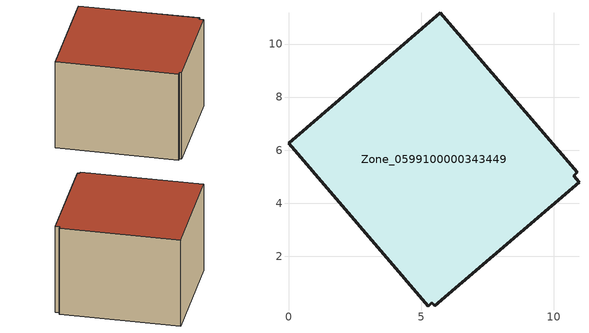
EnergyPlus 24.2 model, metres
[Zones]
Zone_0599100000343449
 floor ground (C_G): 10.89,5.16 10.75,5.03 10.96,4.79 5.51,0.12 5.41,0.24 5.27,0.11 0,6.26 5.72,11.18 z0
 wall outside (C_F): 0,6.26 5.27,0.11 5.41,0.24 5.51,0.12 10.96,4.79 10.75,5.03 10.89,5.16 5.72,11.18 0,6.26 z0:6.3
 roof outside (C_R): 10.96,4.79 10.75,5.03 10.89,5.16 5.72,11.18 0,6.26 5.27,0.11 5.41,0.24 5.51,0.12 z6.3
[BUILDING]
Pand.0599100000343449: North Axis=0; Terrain=City; Loads Convergence Tolerance Value=0.04; Temperature Convergence Tolerance Value=0.4; Solar Distribution=FullExterior; Maximum Number of Warmup Days=25; Minimum Number of Warmup Days=1
[Site:Location]
Rotterdam.The.Hague.AP_ZH_NLD Design_Conditions: Latitude=51.96; Longitude=4.45; Time Zone=1; Elevation=-4.5
[SITE:GROUNDTEMPERATURE:BUILDINGSURFACE]
18, 18, 18, 18, 18, 18, 18, 18, 18, 18, 18, 18
[MATERIAL] Thermal Absorptance=0.9; Solar Absorptance=0.7; Visible Absorptance=0.7
Name | Roughness | Thickness | Conductivity | Density | Specific Heat
G.TC.1992-2005 | MediumSmooth | 0.15 | 0.06 | 540 | 1210
F.TC.1992-2005 | Rough | 0.3 | 0.12 | 1920 | 840
R.TC.1992-2005 | MediumRough | 0.2 | 0.08 | 1500 | 1000
[CONSTRUCTION]
C_G: G.TC.1992-2005
C_F: F.TC.1992-2005
C_R: R.TC.1992-2005
[ZONE]
Zone_0599100000343449: Type=1; Multiplier=1; Ceiling Height=Autocalculate; Volume=Autocalculate; Floor Area=autocalculate; Part of Total Floor Area=Yes
[ZONEINFILTRATION:DESIGNFLOWRATE]
Infil_Zone_0599100000343449: Zone or ZoneList or Space or SpaceList=Zone_0599100000343449; Schedule=AlwaysOn; Design Flow Rate Calculation Method=Flow/Area; Flow Rate per Floor Area=0.0015; Constant Term Coefficient=1; Temperature Term Coefficient=0; Velocity Term Coefficient=0; Velocity Squared Term Coefficient=0
[HVACTEMPLATE:ZONE:IDEALLOADSAIRSYSTEM]
Zone_0599100000343449: Maximum Heating Supply Air Temperature=50; Minimum Cooling Supply Air Temperature=13; Maximum Heating Supply Air Humidity Ratio=0.0156; Minimum Cooling Supply Air Humidity Ratio=0.0077; Heating Limit=NoLimit; Cooling Limit=NoLimit; Dehumidification Control Type=ConstantSensibleHeatRatio; Cooling Sensible Heat Ratio=0.7; Dehumidification Setpoint=60; Humidification Control Type=None; Humidification Setpoint=30; Outdoor Air Method=None; Outdoor Air Flow Rate per Person=0.00944; Outdoor Air Flow Rate per Zone Floor Area=0; Outdoor Air Flow Rate per Zone=0; Demand Controlled Ventilation Type=None; Outdoor Air Economizer Type=NoEconomizer; Heat Recovery Type=None; Sensible Heat Recovery Effectiveness=0.7; Latent Heat Recovery Effectiveness=0.65
[ZONECONTROL:THERMOSTAT]
ThermostatControl_Zone_0599100000343449: Zone or ZoneList=Zone_0599100000343449; Control Type Schedule=DualSetpointControlType; Control 1=Thermostat_Zone_0599100000343449; Temperature Difference Between Cutout And Setpoint=0
[THERMOSTATSETPOINT:DUALSETPOINT]
Thermostat_Zone_0599100000343449: Heating Setpoint Temperature Schedule=HeatingSetpoint_Zone_0599100000343449; Cooling Setpoint Temperature Schedule=CoolingSetpoint_Zone_0599100000343449
[SCHEDULE:COMPACT]
HeatingSetpoint_Zone_0599100000343449: Through: 12/31, For: AllDays, Until: 24:00, 21
CoolingSetpoint_Zone_0599100000343449: Through: 12/31, For: AllDays, Until: 24:00, 24
DualSetpointControlType: Through: 12/31, For: AllDays, Until: 24:00, 4
AlwaysOn: Through: 12/31, For: AllDays, Until: 24:00, 1
